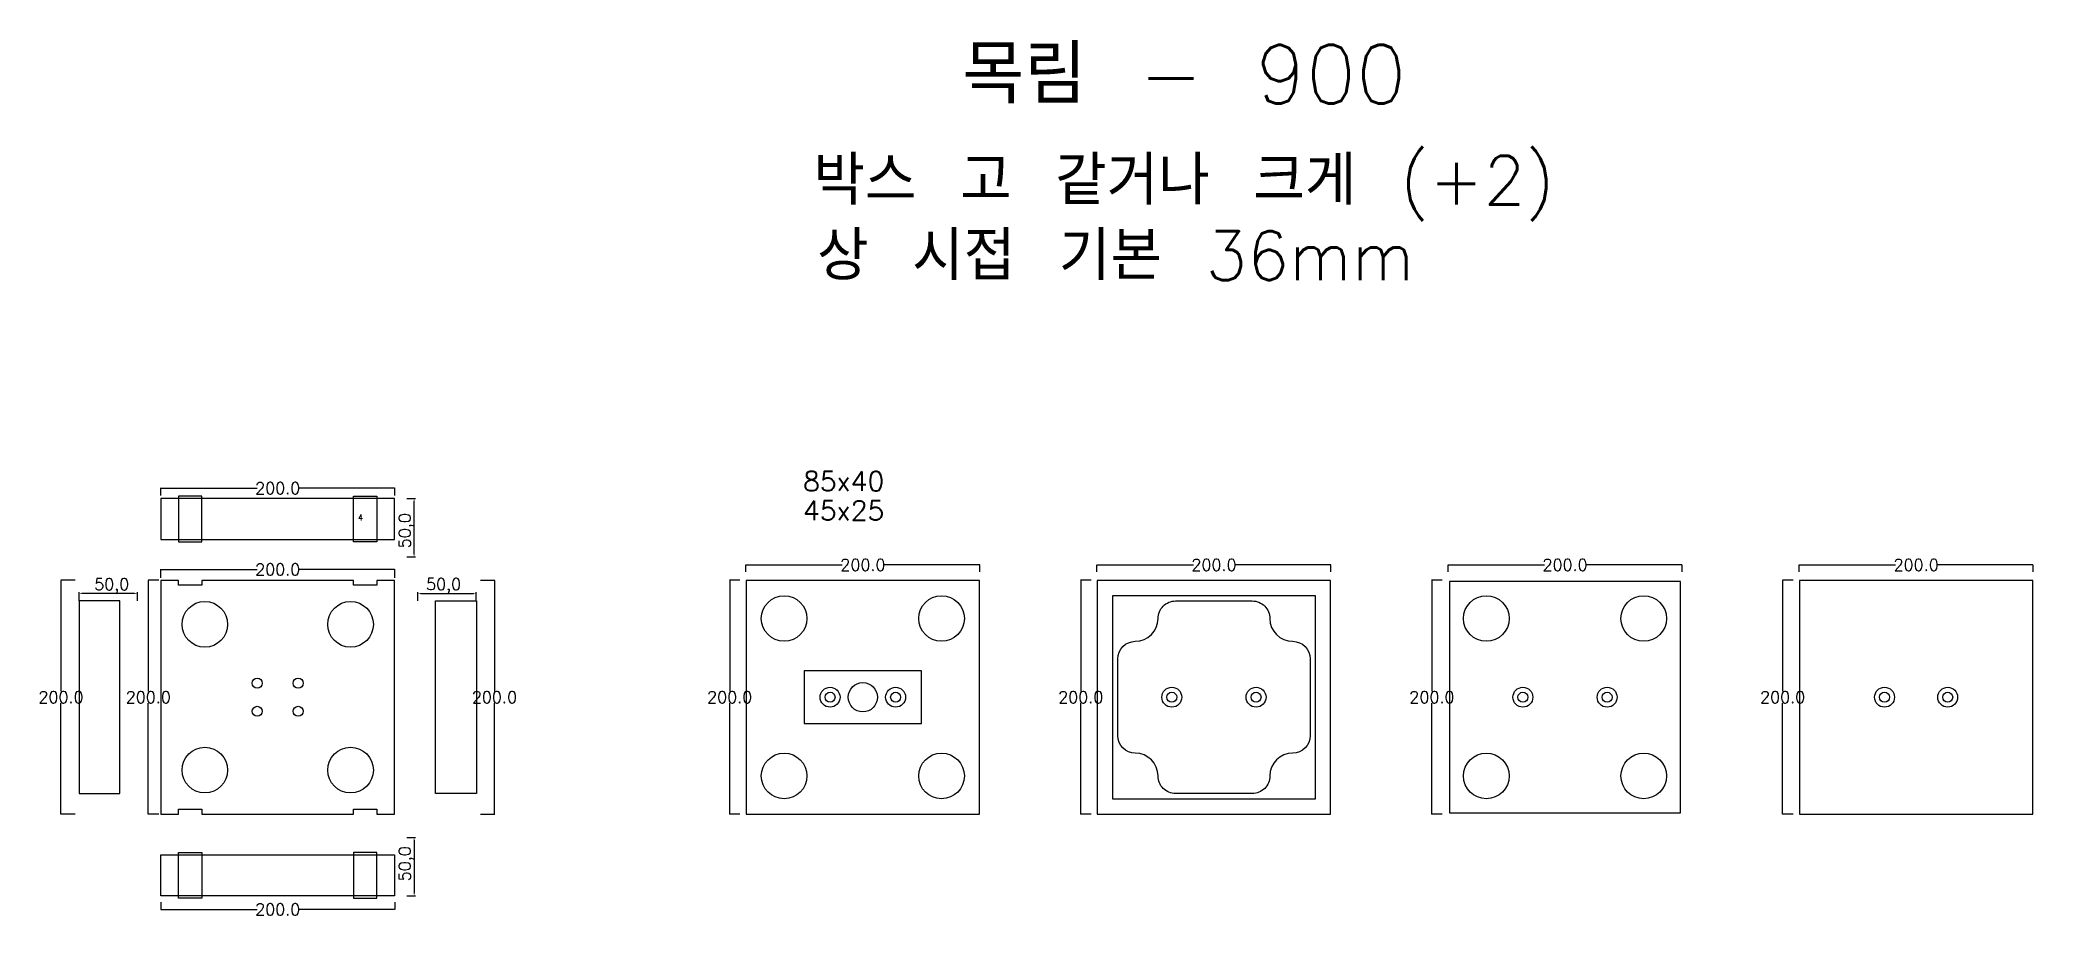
# Model space of a CAD drawing. Header units: millimetres. Extents: x 1711 to 3414, y 309 to 1059.
import ezdxf

# ---------------------------------------------------------------- set-up
doc = ezdxf.new("R2010")
doc.units = ezdxf.units.MM
for name, color, linetype in [('TEXT', 7, 'Continuous'), ('볼트 구멍', 7, 'Continuous'), ('치구', 7, 'Continuous'), ('치수', 7, 'Continuous')]:
    doc.layers.add(name, color=color, linetype=linetype)
doc.styles.get("Standard").update_dxf_attribs({"font": 'txt.shx', "bigfont": 'whgtxt.shx'})
doc.dimstyles.new('ISO-25', dxfattribs={"dimtxt": 2.5, "dimasz": 2.5, "dimexe": 1.25, "dimexo": 0.625, "dimtad": 1, "dimtxsty": 'Standard', "dimcen": 2.5, "dimadec": 0, "dimazin": 0, "dimtfac": 1, "dimtmove": 0, "dimatfit": 3, "dimfxl": 0, "dimarcsym": 0})
doc.dimstyles.get("Standard").update_dxf_attribs({"dimtxt": 7, "dimasz": 0.18, "dimexe": 0.18, "dimexo": 0.0625, "dimgap": 0.09, "dimtad": 0, "dimtih": 1, "dimtoh": 1, "dimdec": 1, "dimzin": 0, "dimdsep": 46, "dimtxsty": 'Standard', "dimcen": 0.09, "dimadec": 0, "dimazin": 0, "dimtfac": 1, "dimtdec": 1, "dimtofl": 0, "dimtmove": 0, "dimatfit": 3, "dimfxl": 0, "dimtolj": 1, "dimtzin": 0, "dimarcsym": 0})

# ---------------------------------------------------------------- blocks, each defined once
blk = doc.blocks.new('*D1')
at = {"layer": 'Defpoints', "color": 0}
for p in [(2314.4, 604.4), (2514.4, 610.3), (2514.4, 604.4)]:
    blk.add_point(p, dxfattribs=at)
at = {"layer": '치수', "color": 0, "lineweight": -2}
for p, q in [((2314.4, 604.5), (2314.4, 610.5)), ((2314.5, 610.3), (2396.8, 610.3)), ((2514.2, 610.3), (2432, 610.3)), ((2514.4, 604.5), (2514.4, 610.5))]:
    blk.add_line(p, q, dxfattribs=at)
at = {"layer": '치수', "color": 0}
for points in [[(2314.5, 610.3), (2314.5, 610.3), (2314.4, 610.3)], [(2514.2, 610.3), (2514.2, 610.3), (2514.4, 610.3)]]:
    blk.add_solid(points, dxfattribs=at)
at = {"layer": '치수', "color": 0, "insert": (2414.4, 610.3), "char_height": 10, "attachment_point": 5}
blk.add_mtext('\\A1;200.0', dxfattribs=at)
blk = doc.blocks.new('*D2')
at = {"layer": 'Defpoints', "color": 0}
for p in [(1814.4, 669.5), (2014.4, 675.9), (2014.4, 669.5)]:
    blk.add_point(p, dxfattribs=at)
at = {"layer": '치수', "color": 0, "lineweight": -2}
for p, q in [((1814.4, 669.6), (1814.4, 676.1)), ((1814.5, 675.9), (1896.8, 675.9)), ((2014.2, 675.9), (1932, 675.9)), ((2014.4, 669.6), (2014.4, 676.1))]:
    blk.add_line(p, q, dxfattribs=at)
at = {"layer": '치수', "color": 0}
for points in [[(1814.5, 675.9), (1814.5, 675.9), (1814.4, 675.9)], [(2014.2, 675.9), (2014.2, 675.9), (2014.4, 675.9)]]:
    blk.add_solid(points, dxfattribs=at)
at = {"layer": '치수', "color": 0, "insert": (1914.4, 675.9), "char_height": 10, "attachment_point": 5}
blk.add_mtext('\\A1;200.0', dxfattribs=at)
blk = doc.blocks.new('*D3')
at = {"layer": 'Defpoints', "color": 0}
for p in [(1814.4, 599.1), (2014.4, 606.5), (2014.4, 599.1)]:
    blk.add_point(p, dxfattribs=at)
at = {"layer": '치수', "color": 0, "lineweight": -2}
for p, q in [((1814.4, 599.2), (1814.4, 606.7)), ((1814.5, 606.5), (1896.8, 606.5)), ((2014.2, 606.5), (1932, 606.5)), ((2014.4, 599.2), (2014.4, 606.7))]:
    blk.add_line(p, q, dxfattribs=at)
at = {"layer": '치수', "color": 0}
for points in [[(1814.5, 606.6), (1814.5, 606.5), (1814.4, 606.5)], [(2014.2, 606.6), (2014.2, 606.5), (2014.4, 606.5)]]:
    blk.add_solid(points, dxfattribs=at)
at = {"layer": '치수', "color": 0, "insert": (1914.4, 606.5), "char_height": 10, "attachment_point": 5}
blk.add_mtext('\\A1;200.0', dxfattribs=at)
blk = doc.blocks.new('*D4')
at = {"layer": 'Defpoints', "color": 0}
for p in [(1814.4, 322.5), (2014.4, 322.5), (2014.4, 316.1)]:
    blk.add_point(p, dxfattribs=at)
at = {"layer": '치수', "color": 0, "lineweight": -2}
for p, q in [((1814.4, 322.4), (1814.4, 315.9)), ((1814.5, 316.1), (1896.8, 316.1)), ((2014.2, 316.1), (1932, 316.1)), ((2014.4, 322.4), (2014.4, 315.9))]:
    blk.add_line(p, q, dxfattribs=at)
at = {"layer": '치수', "color": 0}
for points in [[(1814.5, 316.1), (1814.5, 316), (1814.4, 316.1)], [(2014.2, 316.1), (2014.2, 316), (2014.4, 316.1)]]:
    blk.add_solid(points, dxfattribs=at)
at = {"layer": '치수', "color": 0, "insert": (1914.4, 316.1), "char_height": 10, "attachment_point": 5}
blk.add_mtext('\\A1;200.0', dxfattribs=at)
blk = doc.blocks.new('*D5')
at = {"layer": 'Defpoints', "color": 0}
for p in [(1744.6, 585.8), (1744.6, 579.1), (1794.6, 579)]:
    blk.add_point(p, dxfattribs=at)
at = {"layer": '치수', "color": 0, "lineweight": -2}
for p, q in [((1744.6, 579.7), (1744.6, 587)), ((1792.1, 585.8), (1747.1, 585.8)), ((1794.6, 579.6), (1794.6, 587))]:
    blk.add_line(p, q, dxfattribs=at)
at = {"layer": '치수', "color": 0}
for points in [[(1747.1, 586.2), (1747.1, 585.4), (1744.6, 585.8)], [(1792.1, 586.2), (1792.1, 585.4), (1794.6, 585.8)]]:
    blk.add_solid(points, dxfattribs=at)
at = {"layer": '치수', "color": 0, "insert": (1772.6, 592.3), "char_height": 10, "attachment_point": 5}
blk.add_mtext('50,0', dxfattribs=at)
blk = doc.blocks.new('*D6')
at = {"layer": 'Defpoints', "color": 0}
for p in [(1741.2, 597.3), (1729.2, 397.3), (1741.2, 397.3)]:
    blk.add_point(p, dxfattribs=at)
at = {"layer": '치수', "color": 0, "lineweight": -2}
for p, q in [((1741.2, 597.3), (1729, 597.3)), ((1729.2, 597.1), (1729.2, 502.4)), ((1729.2, 397.5), (1729.2, 492.2)), ((1741.2, 397.3), (1729, 397.3))]:
    blk.add_line(p, q, dxfattribs=at)
at = {"layer": '치수', "color": 0}
for points in [[(1729.1, 597.1), (1729.2, 597.1), (1729.2, 597.3)], [(1729.1, 397.5), (1729.2, 397.5), (1729.2, 397.3)]]:
    blk.add_solid(points, dxfattribs=at)
at = {"layer": '치수', "color": 0, "insert": (1729.2, 497.3), "char_height": 10, "attachment_point": 5}
blk.add_mtext('\\A1;200.0', dxfattribs=at)
blk = doc.blocks.new('*D7')
at = {"layer": 'Defpoints', "color": 0}
for p in [(1812.9, 597.3), (1803.8, 397.3), (1812.9, 397.3)]:
    blk.add_point(p, dxfattribs=at)
at = {"layer": '치수', "color": 0, "lineweight": -2}
for p, q in [((1812.8, 597.3), (1803.7, 597.3)), ((1803.8, 597.1), (1803.8, 502.4)), ((1803.8, 397.5), (1803.8, 492.2)), ((1812.8, 397.3), (1803.7, 397.3))]:
    blk.add_line(p, q, dxfattribs=at)
at = {"layer": '치수', "color": 0}
for points in [[(1803.8, 597.1), (1803.9, 597.1), (1803.8, 597.3)], [(1803.8, 397.5), (1803.9, 397.5), (1803.8, 397.3)]]:
    blk.add_solid(points, dxfattribs=at)
at = {"layer": '치수', "color": 0, "insert": (1803.8, 497.3), "char_height": 10, "attachment_point": 5}
blk.add_mtext('\\A1;200.0', dxfattribs=at)
blk = doc.blocks.new('*D8')
at = {"layer": 'Defpoints', "color": 0}
for p in [(2024, 377.6), (2024, 327.6), (2030.9, 327.6)]:
    blk.add_point(p, dxfattribs=at)
at = {"layer": '치수', "color": 0, "lineweight": -2}
for p, q in [((2024.7, 377.6), (2032.2, 377.6)), ((2030.9, 375.1), (2030.9, 330.1)), ((2024.7, 327.6), (2032.2, 327.6))]:
    blk.add_line(p, q, dxfattribs=at)
at = {"layer": '치수', "color": 0}
for points in [[(2030.5, 375.1), (2031.4, 375.1), (2030.9, 377.6)], [(2030.5, 330.1), (2031.4, 330.1), (2030.9, 327.6)]]:
    blk.add_solid(points, dxfattribs=at)
at = {"layer": '치수', "color": 0, "insert": (2024.5, 355.1), "char_height": 10, "attachment_point": 5, "rotation": 90}
blk.add_mtext('50,0', dxfattribs=at)
blk = doc.blocks.new('*D9')
at = {"layer": 'Defpoints', "color": 0}
for p in [(2087.5, 597.3), (2087.5, 397.3), (2099.6, 397.3)]:
    blk.add_point(p, dxfattribs=at)
at = {"layer": '치수', "color": 0, "lineweight": -2}
for p, q in [((2087.6, 597.3), (2099.8, 597.3)), ((2099.6, 597.1), (2099.6, 502.4)), ((2099.6, 397.5), (2099.6, 492.2)), ((2087.6, 397.3), (2099.8, 397.3))]:
    blk.add_line(p, q, dxfattribs=at)
at = {"layer": '치수', "color": 0}
for points in [[(2099.6, 597.1), (2099.6, 597.1), (2099.6, 597.3)], [(2099.6, 397.5), (2099.6, 397.5), (2099.6, 397.3)]]:
    blk.add_solid(points, dxfattribs=at)
at = {"layer": '치수', "color": 0, "insert": (2099.6, 497.3), "char_height": 10, "attachment_point": 5}
blk.add_mtext('\\A1;200.0', dxfattribs=at)
blk = doc.blocks.new('*D10')
at = {"layer": 'Defpoints', "color": 0}
for p in [(2024, 667.1), (2030.9, 667.1), (2024, 617.1)]:
    blk.add_point(p, dxfattribs=at)
at = {"layer": '치수', "color": 0, "lineweight": -2}
for p, q in [((2024.7, 667.1), (2032.2, 667.1)), ((2030.9, 619.6), (2030.9, 664.6)), ((2024.7, 617.1), (2032.2, 617.1))]:
    blk.add_line(p, q, dxfattribs=at)
at = {"layer": '치수', "color": 0}
for points in [[(2030.5, 664.6), (2031.4, 664.6), (2030.9, 667.1)], [(2030.5, 619.6), (2031.4, 619.6), (2030.9, 617.1)]]:
    blk.add_solid(points, dxfattribs=at)
at = {"layer": '치수', "color": 0, "insert": (2024.5, 639.6), "char_height": 10, "attachment_point": 5, "rotation": 90}
blk.add_mtext('50,0', dxfattribs=at)
blk = doc.blocks.new('*D11')
at = {"layer": 'Defpoints', "color": 0}
for p in [(2034.1, 579.1), (2084.1, 585.9), (2084.1, 579.1)]:
    blk.add_point(p, dxfattribs=at)
at = {"layer": '치수', "color": 0, "lineweight": -2}
for p, q in [((2034.1, 579.7), (2034.1, 587.1)), ((2036.6, 585.9), (2081.6, 585.9)), ((2084.1, 579.7), (2084.1, 587.1))]:
    blk.add_line(p, q, dxfattribs=at)
at = {"layer": '치수', "color": 0}
for points in [[(2036.6, 586.3), (2036.6, 585.5), (2034.1, 585.9)], [(2081.6, 586.3), (2081.6, 585.5), (2084.1, 585.9)]]:
    blk.add_solid(points, dxfattribs=at)
at = {"layer": '치수', "color": 0, "insert": (2056.1, 592.4), "char_height": 10, "attachment_point": 5}
blk.add_mtext('50,0', dxfattribs=at)
blk = doc.blocks.new('*D12')
at = {"layer": 'Defpoints', "color": 0}
for p in [(2309.5, 597.3), (2300.6, 397.3), (2309.5, 397.3)]:
    blk.add_point(p, dxfattribs=at)
at = {"layer": '치수', "color": 0, "lineweight": -2}
for p, q in [((2309.4, 597.3), (2300.4, 597.3)), ((2300.6, 597.1), (2300.6, 502.4)), ((2300.6, 397.5), (2300.6, 492.2)), ((2309.4, 397.3), (2300.4, 397.3))]:
    blk.add_line(p, q, dxfattribs=at)
at = {"layer": '치수', "color": 0}
for points in [[(2300.5, 597.1), (2300.6, 597.1), (2300.6, 597.3)], [(2300.5, 397.5), (2300.6, 397.5), (2300.6, 397.3)]]:
    blk.add_solid(points, dxfattribs=at)
at = {"layer": '치수', "color": 0, "insert": (2300.6, 497.3), "char_height": 10, "attachment_point": 5}
blk.add_mtext('\\A1;200.0', dxfattribs=at)
blk = doc.blocks.new('*D13')
at = {"layer": 'Defpoints', "color": 0}
for p in [(2914.4, 604.4), (3114.4, 610.3), (3114.4, 604.4)]:
    blk.add_point(p, dxfattribs=at)
at = {"layer": '치수', "color": 0, "lineweight": -2}
for p, q in [((2914.4, 604.5), (2914.4, 610.5)), ((2914.5, 610.3), (2996.8, 610.3)), ((3114.2, 610.3), (3032, 610.3)), ((3114.4, 604.5), (3114.4, 610.5))]:
    blk.add_line(p, q, dxfattribs=at)
at = {"layer": '치수', "color": 0}
for points in [[(2914.5, 610.3), (2914.5, 610.3), (2914.4, 610.3)], [(3114.2, 610.3), (3114.2, 610.3), (3114.4, 610.3)]]:
    blk.add_solid(points, dxfattribs=at)
at = {"layer": '치수', "color": 0, "insert": (3014.4, 610.3), "char_height": 10, "attachment_point": 5}
blk.add_mtext('\\A1;200.0', dxfattribs=at)
blk = doc.blocks.new('*D14')
at = {"layer": 'Defpoints', "color": 0}
for p in [(2614.4, 604.4), (2814.4, 610.3), (2814.4, 604.4)]:
    blk.add_point(p, dxfattribs=at)
at = {"layer": '치수', "color": 0, "lineweight": -2}
for p, q in [((2614.4, 604.5), (2614.4, 610.5)), ((2614.5, 610.3), (2696.8, 610.3)), ((2814.2, 610.3), (2732, 610.3)), ((2814.4, 604.5), (2814.4, 610.5))]:
    blk.add_line(p, q, dxfattribs=at)
at = {"layer": '치수', "color": 0}
for points in [[(2614.5, 610.3), (2614.5, 610.3), (2614.4, 610.3)], [(2814.2, 610.3), (2814.2, 610.3), (2814.4, 610.3)]]:
    blk.add_solid(points, dxfattribs=at)
at = {"layer": '치수', "color": 0, "insert": (2714.4, 610.3), "char_height": 10, "attachment_point": 5}
blk.add_mtext('\\A1;200.0', dxfattribs=at)
blk = doc.blocks.new('*D15')
at = {"layer": 'Defpoints', "color": 0}
for p in [(2609.5, 597.3), (2600.6, 397.3), (2609.5, 397.3)]:
    blk.add_point(p, dxfattribs=at)
at = {"layer": '치수', "color": 0, "lineweight": -2}
for p, q in [((2609.4, 597.3), (2600.4, 597.3)), ((2600.6, 597.1), (2600.6, 502.4)), ((2600.6, 397.5), (2600.6, 492.2)), ((2609.4, 397.3), (2600.4, 397.3))]:
    blk.add_line(p, q, dxfattribs=at)
at = {"layer": '치수', "color": 0}
for points in [[(2600.5, 597.1), (2600.6, 597.1), (2600.6, 597.3)], [(2600.5, 397.5), (2600.6, 397.5), (2600.6, 397.3)]]:
    blk.add_solid(points, dxfattribs=at)
at = {"layer": '치수', "color": 0, "insert": (2600.6, 497.3), "char_height": 10, "attachment_point": 5}
blk.add_mtext('\\A1;200.0', dxfattribs=at)
blk = doc.blocks.new('*D16')
at = {"layer": 'Defpoints', "color": 0}
for p in [(2909.5, 597.3), (2900.6, 397.3), (2909.5, 397.3)]:
    blk.add_point(p, dxfattribs=at)
at = {"layer": '치수', "color": 0, "lineweight": -2}
for p, q in [((2909.4, 597.3), (2900.4, 597.3)), ((2900.6, 597.1), (2900.6, 502.4)), ((2900.6, 397.5), (2900.6, 492.2)), ((2909.4, 397.3), (2900.4, 397.3))]:
    blk.add_line(p, q, dxfattribs=at)
at = {"layer": '치수', "color": 0}
for points in [[(2900.5, 597.1), (2900.6, 597.1), (2900.6, 597.3)], [(2900.5, 397.5), (2900.6, 397.5), (2900.6, 397.3)]]:
    blk.add_solid(points, dxfattribs=at)
at = {"layer": '치수', "color": 0, "insert": (2900.6, 497.3), "char_height": 10, "attachment_point": 5}
blk.add_mtext('\\A1;200.0', dxfattribs=at)
blk = doc.blocks.new('*D17')
at = {"layer": 'Defpoints', "color": 0}
for p in [(3209.2, 597.3), (3200.3, 397.3), (3209.2, 397.3)]:
    blk.add_point(p, dxfattribs=at)
at = {"layer": '치수', "color": 0, "lineweight": -2}
for p, q in [((3209.2, 597.3), (3200.1, 597.3)), ((3200.3, 597.1), (3200.3, 502.4)), ((3200.3, 397.5), (3200.3, 492.2)), ((3209.2, 397.3), (3200.1, 397.3))]:
    blk.add_line(p, q, dxfattribs=at)
at = {"layer": '치수', "color": 0}
for points in [[(3200.3, 597.1), (3200.4, 597.1), (3200.3, 597.3)], [(3200.3, 397.5), (3200.4, 397.5), (3200.3, 397.3)]]:
    blk.add_solid(points, dxfattribs=at)
at = {"layer": '치수', "color": 0, "insert": (3200.3, 497.3), "char_height": 10, "attachment_point": 5}
blk.add_mtext('\\A1;200.0', dxfattribs=at)
blk = doc.blocks.new('*D18')
at = {"layer": 'Defpoints', "color": 0}
for p in [(3214.4, 604.4), (3414.4, 610.3), (3414.4, 604.4)]:
    blk.add_point(p, dxfattribs=at)
at = {"layer": '치수', "color": 0, "lineweight": -2}
for p, q in [((3214.4, 604.5), (3214.4, 610.5)), ((3214.5, 610.3), (3296.8, 610.3)), ((3414.2, 610.3), (3332, 610.3)), ((3414.4, 604.5), (3414.4, 610.5))]:
    blk.add_line(p, q, dxfattribs=at)
at = {"layer": '치수', "color": 0}
for points in [[(3214.5, 610.3), (3214.5, 610.3), (3214.4, 610.3)], [(3414.2, 610.3), (3414.2, 610.3), (3414.4, 610.3)]]:
    blk.add_solid(points, dxfattribs=at)
at = {"layer": '치수', "color": 0, "insert": (3314.4, 610.3), "char_height": 10, "attachment_point": 5}
blk.add_mtext('\\A1;200.0', dxfattribs=at)

msp = doc.modelspace()

# ---------------------------------------------------------------- linework, layer by layer
at = {"layer": '볼트 구멍', "color": 1}
msp.add_lwpolyline([(2464.37, 519.82), (2364.37, 519.82), (2364.37, 474.82), (2464.37, 474.82)], close=True, dxfattribs=at)
at = {"layer": '볼트 구멍', "color": 3}
for centre, radius in [((1896.87, 509.32), 4.25), ((1931.87, 509.32), 4.25), ((2386.37, 497.32), 4.25), ((2414.37, 497.32), 12.5), ((2442.37, 497.32), 4.25), ((2678.37, 497.32), 4.25), ((2750.37, 497.32), 4.25), ((2978.37, 497.32), 4.25), ((3050.37, 497.32), 4.25), ((3287.37, 497.32), 4.25), ((3341.37, 497.32), 4.25), ((1896.87, 485.32), 4.25), ((1931.87, 485.32), 4.25)]:
    msp.add_circle(centre, radius, dxfattribs=at)
at = {"layer": '볼트 구멍', "color": 6}
for centre in [(2386.37, 497.32), (2442.37, 497.32), (2678.37, 497.32), (2750.37, 497.32), (2978.37, 497.32), (3050.37, 497.32), (3287.37, 497.32), (3341.37, 497.32)]:
    msp.add_circle(centre, 8.5, dxfattribs=at)
at = {"layer": '치구'}
for points in [[(1814.62, 632.07), (2014.12, 632.07), (2014.12, 667.07), (1814.62, 667.07)], [(1814.62, 397.57), (1829.62, 397.57), (1829.62, 401.57), (1849.62, 401.57), (1849.62, 397.57), (1979.12, 397.57), (1979.12, 401.57), (1999.12, 401.57), (1999.12, 397.57), (2014.12, 397.57), (2014.12, 597.07), (1999.12, 597.07), (1999.12, 593.07), (1979.12, 593.07), (1979.12, 597.07), (1849.62, 597.07), (1849.62, 593.07), (1829.62, 593.07), (1829.62, 597.07), (1814.62, 597.07)], [(2314.62, 597.07), (2314.62, 397.57), (2514.12, 397.57), (2514.12, 597.07)], [(2614.62, 597.07), (2614.62, 397.57), (2814.12, 397.57), (2814.12, 597.07)], [(3214.62, 597.07), (3214.62, 397.57), (3414.12, 397.57), (3414.12, 597.07)], [(1779.62, 579.67), (1744.62, 579.67), (1744.62, 414.97), (1779.62, 414.97)], [(2049.12, 579.67), (2084.12, 579.67), (2084.12, 414.97), (2049.12, 414.97)], [(2627.62, 584.07), (2627.62, 410.57), (2801.12, 410.57), (2801.12, 584.07)], [(2915.62, 596.07), (2915.62, 398.57), (3113.12, 398.57), (3113.12, 596.07)], [(1814.62, 362.57), (2014.12, 362.57), (2014.12, 327.57), (1814.62, 327.57)]]:
    msp.add_lwpolyline(points, close=True, dxfattribs=at)
at = {"layer": '치구', "color": 1}
for points in [[(1829.62, 630.07), (1849.62, 630.07), (1849.62, 669.07), (1829.62, 669.07)], [(1999.12, 630.07), (1979.12, 630.07), (1979.12, 669.07), (1999.12, 669.07)], [(1829.62, 364.57), (1849.62, 364.57), (1849.62, 325.57), (1829.62, 325.57)], [(1999.12, 364.57), (1979.12, 364.57), (1979.12, 325.57), (1999.12, 325.57)]]:
    msp.add_lwpolyline(points, close=True, dxfattribs=at)
at = {"layer": '치구'}
msp.add_lwpolyline([(2681.62, 579.57), (2747.12, 579.57, -0.4142136), (2762.12, 564.57, 0.4142135), (2781.62, 545.07, -0.4142134), (2796.62, 530.07), (2796.62, 464.57, -0.4142134), (2781.62, 449.57, 0.4142135), (2762.12, 430.07, -0.4142136), (2747.12, 415.07), (2681.62, 415.07, -0.4142136), (2666.62, 430.07, 0.4142135), (2647.12, 449.57, -0.4142134), (2632.12, 464.57), (2632.12, 530.07, -0.4142134), (2647.12, 545.07, 0.4142135), (2666.62, 564.57, -0.4142136)], format="xyb", close=True, dxfattribs=at)
for centre in [(2347.12, 564.57), (2481.62, 564.57), (2947.12, 564.57), (3081.62, 564.57), (1852.12, 559.57), (1976.62, 559.57), (1852.12, 435.07), (1976.62, 435.07), (2347.12, 430.07), (2481.62, 430.07), (2947.12, 430.07), (3081.62, 430.07)]:
    msp.add_circle(centre, 19.5, dxfattribs=at)

# ---------------------------------------------------------------- texts
at = {"layer": 'TEXT', "color": 3}
msp.add_text('목림 - 900', height=50, dxfattribs=at).set_placement((2499.47, 1004.44))
at = {"layer": 'TEXT', "color": 1}
for s, height, p in [('박스 고 같거나 크게 (+2)', 41.6667, (2372.12, 918.05)), ('상 시접 기본 36mm', 41.6667, (2375.26, 853.65)), ('85x40', 16.667, (2363.37, 673.51)), ('45x25', 16.667, (2363.37, 648.51)), ('4', 5, (1982.93, 648.37))]:
    msp.add_text(s, height=height, dxfattribs=at).set_placement(p)

# ---------------------------------------------------------------- dimensions: what is measured, and where the dimension line sits
at = {"layer": '치수', "color": 4}
for base, p1, p2, dimstyle, override, picture, middle in [((2014.37, 675.89), (1814.37, 669.5), (2014.37, 669.5), 'Standard', {"dimtxt": 10}, '*D2', (1914.37, 675.89)), ((2084.12, 585.9), (2034.12, 579.12), (2084.12, 579.12), 'ISO-25', {"dimtxt": 10, "dimdec": 1, "dimzin": 0, "dimtdec": 1}, '*D11', (2056.12, 585.9)), ((2014.37, 316.06), (1814.37, 322.46), (2014.37, 322.46), 'Standard', {"dimtxt": 10}, '*D4', (1914.37, 316.06))]:
    dim = msp.add_linear_dim(base=base, p1=p1, p2=p2, dimstyle=dimstyle, override=override, dxfattribs=at)
    dim.commit()
    dim.dimension.update_dxf_attribs({"geometry": picture, "text_midpoint": middle, "dimtype": 160})
for base, p1, p2, angle, picture, middle in [((2030.95, 667.07), (2024.05, 617.07), (2024.05, 667.07), 90, '*D10', (2030.95, 639.57)), ((1744.62, 585.8), (1794.62, 579.02), (1744.62, 579.12), 180, '*D5', (1772.62, 585.8)), ((2030.95, 327.57), (2024.05, 377.57), (2024.05, 327.57), 270, '*D8', (2030.95, 355.07))]:
    dim = msp.add_linear_dim(base=base, p1=p1, p2=p2, angle=angle, dimstyle='ISO-25', override={"dimtxt": 10, "dimdec": 1, "dimzin": 0, "dimtdec": 1}, dxfattribs=at)
    dim.commit()
    dim.dimension.update_dxf_attribs({"geometry": picture, "text_midpoint": middle, "dimtype": 160})
for base, p1, p2, picture, middle in [((2514.37, 610.31), (2314.37, 604.43), (2514.37, 604.43), '*D1', (2414.37, 610.31)), ((2814.37, 610.31), (2614.37, 604.43), (2814.37, 604.43), '*D14', (2714.37, 610.31)), ((3114.37, 610.31), (2914.37, 604.43), (3114.37, 604.43), '*D13', (3014.37, 610.31)), ((3414.37, 610.31), (3214.37, 604.43), (3414.37, 604.43), '*D18', (3314.37, 610.31)), ((2014.37, 606.54), (1814.37, 599.15), (2014.37, 599.15), '*D3', (1914.37, 606.54))]:
    dim = msp.add_linear_dim(base=base, p1=p1, p2=p2, dimstyle='Standard', override={"dimtxt": 10}, dxfattribs=at)
    dim.commit()
    dim.dimension.update_dxf_attribs({"geometry": picture, "text_midpoint": middle})
for base, p1, p2, picture, middle in [((1729.15, 397.32), (1741.22, 597.32), (1741.22, 397.32), '*D6', (1729.15, 497.32)), ((1803.84, 397.32), (1812.91, 597.32), (1812.91, 397.32), '*D7', (1803.84, 497.32)), ((2099.59, 397.32), (2087.52, 597.32), (2087.52, 397.32), '*D9', (2099.59, 497.32)), ((2300.57, 397.32), (2309.48, 597.32), (2309.48, 397.32), '*D12', (2300.57, 497.32)), ((2600.57, 397.32), (2609.48, 597.32), (2609.48, 397.32), '*D15', (2600.57, 497.32)), ((2900.57, 397.32), (2909.48, 597.32), (2909.48, 397.32), '*D16', (2900.57, 497.32)), ((3200.32, 397.32), (3209.23, 597.32), (3209.23, 397.32), '*D17', (3200.32, 497.32))]:
    dim = msp.add_linear_dim(base=base, p1=p1, p2=p2, angle=90, dimstyle='Standard', override={"dimtxt": 10}, dxfattribs=at)
    dim.commit()
    dim.dimension.update_dxf_attribs({"geometry": picture, "text_midpoint": middle})

doc.saveas('drawing.dxf')
